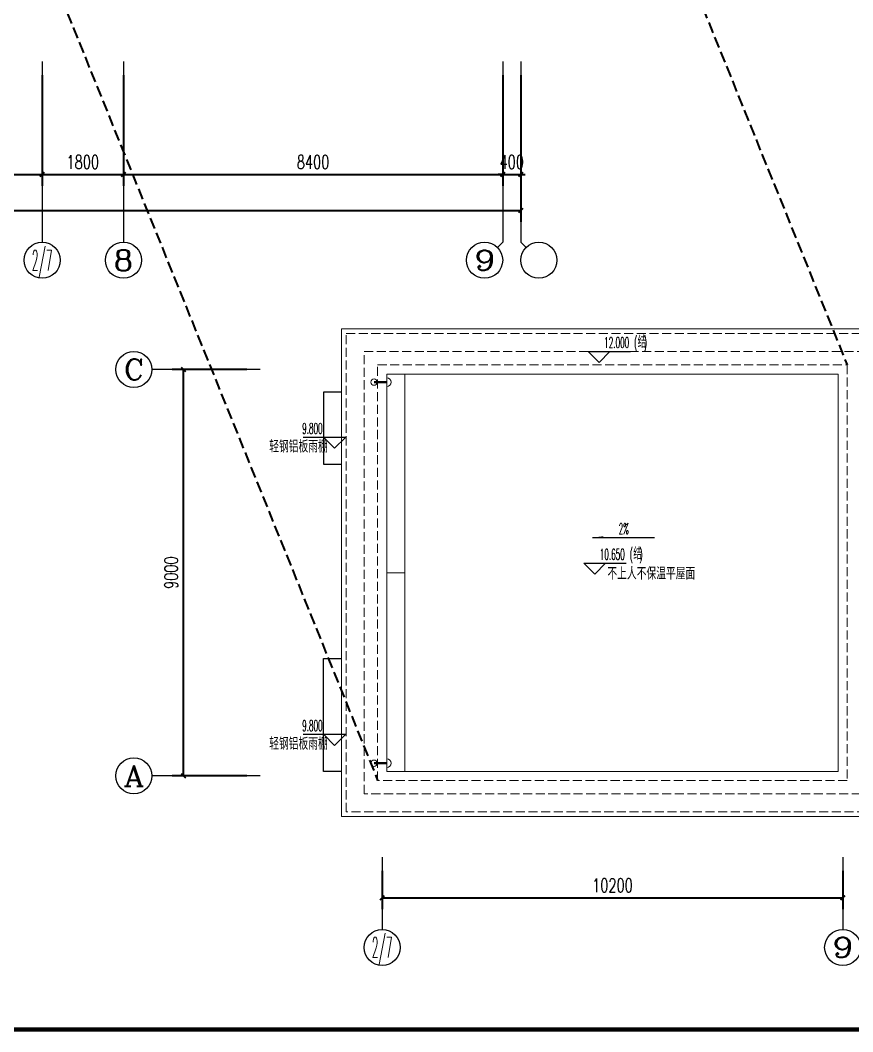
# Model space of a CAD drawing. Extents: x -24105 to 1725648, y 165513 to 982828.
# Drawn here: x 181792 to 200230, y 285263 to 307666 of the extents above; entities that cross this region are included whole.
import ezdxf
from ezdxf.enums import TextEntityAlignment as Align

# ---------------------------------------------------------------- set-up
doc = ezdxf.new("R2010")
doc.units = 0
doc.header["$LTSCALE"] = 1000
doc.header["$MEASUREMENT"] = 0
doc.linetypes.add('DASH', pattern=[0.35, 0.25, -0.1])
doc.layers.get('Defpoints').update_dxf_attribs({"color": 8})
for name, color, linetype, lineweight in [('0水-雨水-雨水斗', 8, 'Continuous', 18), ('WALL', 8, 'Continuous', 40), ('平面-排水沟', 8, 'Continuous', 15), ('平面-看线', 8, 'Continuous', 15)]:
    doc.layers.add(name, color=color, linetype=linetype, lineweight=lineweight)
for name, color, linetype in [('AXIS', 8, 'Continuous'), ('AXIS_TEXT', 8, 'Continuous'), ('C-AXIS(轴号)', 8, 'Continuous'), ('C-AXIS-T(字)', 8, 'Continuous'), ('DIM_ELEV', 8, 'Continuous'), ('DIM_SYMB', 8, 'Continuous'), ('PUB_TEXT', 8, 'Continuous'), ('图框', 140, 'Continuous'), ('立面', 8, 'Continuous')]:
    doc.layers.add(name, color=color, linetype=linetype)
doc.styles.add('_TCH_AXIS', font='COMPLEX', dxfattribs={"bigfont": 'GBCBIG'})
doc.styles.add('_TCH_DIM', font='SIMPLEX.shx', dxfattribs={"width": 0.7, "bigfont": 'GBCBIG.shx'})
doc.styles.add('_TCH_DIM_T3', font='SIMPLEX', dxfattribs={"width": 0.705882, "bigfont": 'GBCBIG'})
doc.styles.add('COMPLEX', font='COMPLEX')
doc.styles.get("Standard").update_dxf_attribs({"font": 'gbenor.shx', "bigfont": 'gbcbig.shx'})
doc.dimstyles.new('_TCH_ARCH&&100', dxfattribs={"dimtxt": 297.5, "dimasz": 100, "dimexe": 250, "dimexo": 300, "dimgap": 126.25, "dimtad": 1, "dimdec": 0, "dimzin": 0, "dimdsep": 46, "dimtxsty": '_TCH_DIM_T3', "dimblk": 'ARCHTICK', "dimcen": 0.09, "dimclrt": 7, "dimazin": 2, "dimtfac": 1, "dimtdec": 0, "dimtix": 1, "dimtmove": 2, "dimatfit": 3, "dimfxl": 1, "dimtolj": 1, "dimtzin": 0, "dimarcsym": 0})

# ---------------------------------------------------------------- blocks, each defined once
blk = doc.blocks.new('侧墙雨水斗')
at = {"layer": '0水-雨水-雨水斗', "color": 2}
blk.add_line((-33569, 105554), (-33569, 105280), dxfattribs=at)
at = {"layer": '0水-雨水-雨水斗', "color": 2, "const_width": 50}
blk.add_lwpolyline([(-33850, 105417), (-33569, 105417)], dxfattribs=at)
at = {"layer": '0水-雨水-雨水斗', "color": 2}
blk.add_circle((-33850, 105417), 70, dxfattribs=at)
blk.add_arc((-33569, 105417), 96, 270, 90, dxfattribs=at)
blk = doc.blocks.new('_ArchTick')
at = {"color": 0, "linetype": 'ByBlock', "const_width": 0.4}
blk.add_lwpolyline([(-0.5, -0.5), (0.5, 0.5)], dxfattribs=at)
blk = doc.blocks.new('*D124')
at = {"layer": 'AXIS', "color": 0, "lineweight": -2, "transparency": 16777216}
for p, q in [((1536239, 1039628), (1536239, 1038778)), ((1546439, 1039628), (1546439, 1038778)), ((1536239, 1039028), (1546439, 1039028))]:
    blk.add_line(p, q, dxfattribs=at)
at = {"layer": 'Defpoints', "color": 0, "transparency": 16777216}
for p in [(1536239, 1039928), (1546439, 1039928), (1546439, 1039028)]:
    blk.add_point(p, dxfattribs=at)
at = {"layer": 'AXIS', "color": 0, "lineweight": -2, "transparency": 16777216, "xscale": 100, "yscale": 100, "zscale": 100, "rotation": 180}
blk.add_blockref('_ArchTick', (1536239, 1039028), dxfattribs=at)
at = {"layer": 'AXIS', "color": 0, "lineweight": -2, "transparency": 16777216, "xscale": 100, "yscale": 100, "zscale": 100}
blk.add_blockref('_ArchTick', (1546439, 1039028), dxfattribs=at)
at = {"layer": 'AXIS', "color": 7, "transparency": 16777216, "insert": (1541339, 1039303), "char_height": 297.5, "attachment_point": 5, "style": '_TCH_DIM_T3'}
blk.add_mtext('\\A1;10200', dxfattribs=at)
blk = doc.blocks.new('*D123')
at = {"layer": 'AXIS', "color": 0, "lineweight": -2, "transparency": 16777216}
for p, q in [((1533239, 1050728), (1531589, 1050728)), ((1531839, 1041728), (1531839, 1050728)), ((1533239, 1041728), (1531589, 1041728))]:
    blk.add_line(p, q, dxfattribs=at)
at = {"layer": 'Defpoints', "color": 0, "transparency": 16777216}
for p in [(1531839, 1050728), (1533539, 1050728), (1533539, 1041728)]:
    blk.add_point(p, dxfattribs=at)
at = {"layer": 'AXIS', "color": 0, "lineweight": -2, "transparency": 16777216, "xscale": 100, "yscale": 100, "zscale": 100}
for p, rotation in [((1531839, 1050728), 90), ((1531839, 1041728), 270)]:
    blk.add_blockref('_ArchTick', p, dxfattribs=dict(at, rotation=rotation))
at = {"layer": 'AXIS', "color": 7, "transparency": 16777216, "insert": (1531564, 1046228), "char_height": 297.5, "attachment_point": 5, "rotation": 90, "style": '_TCH_DIM_T3'}
blk.add_mtext('\\A1;9000', dxfattribs=at)
blk = doc.blocks.new('*D122')
at = {"layer": 'AXIS', "color": 0, "lineweight": -2, "transparency": 16777216}
for p, q in [((1484308, 1057248), (1484308, 1053998)), ((1539308, 1057248), (1539308, 1053998)), ((1484308, 1054248), (1539308, 1054248))]:
    blk.add_line(p, q, dxfattribs=at)
at = {"layer": 'Defpoints', "color": 0, "transparency": 16777216}
for p in [(1484308, 1057548), (1539308, 1057548), (1539308, 1054248)]:
    blk.add_point(p, dxfattribs=at)
at = {"layer": 'AXIS', "color": 0, "lineweight": -2, "transparency": 16777216, "xscale": 100, "yscale": 100, "zscale": 100, "rotation": 180}
blk.add_blockref('_ArchTick', (1484308, 1054248), dxfattribs=at)
at = {"layer": 'AXIS', "color": 0, "lineweight": -2, "transparency": 16777216, "xscale": 100, "yscale": 100, "zscale": 100}
blk.add_blockref('_ArchTick', (1539308, 1054248), dxfattribs=at)
at = {"layer": 'AXIS', "color": 7, "transparency": 16777216, "insert": (1511808, 1054523), "char_height": 297.5, "attachment_point": 5, "style": '_TCH_DIM_T3'}
blk.add_mtext('\\A1;55000', dxfattribs=at)
blk = doc.blocks.new('*D121')
at = {"layer": 'AXIS', "color": 0, "lineweight": -2, "transparency": 16777216}
for p, q in [((1538908, 1057248), (1538908, 1054798)), ((1539308, 1057248), (1539308, 1054798)), ((1538908, 1055048), (1538808, 1055048)), ((1538908, 1055048), (1539308, 1055048)), ((1539308, 1055048), (1539408, 1055048))]:
    blk.add_line(p, q, dxfattribs=at)
at = {"layer": 'Defpoints', "color": 0, "transparency": 16777216}
for p in [(1538908, 1057548), (1539308, 1057548), (1539308, 1055048)]:
    blk.add_point(p, dxfattribs=at)
at = {"layer": 'AXIS', "color": 0, "lineweight": -2, "transparency": 16777216, "xscale": 100, "yscale": 100, "zscale": 100}
blk.add_blockref('_ArchTick', (1538908, 1055048), dxfattribs=at)
at = {"layer": 'AXIS', "color": 0, "lineweight": -2, "transparency": 16777216, "xscale": 100, "yscale": 100, "zscale": 100, "rotation": 180}
blk.add_blockref('_ArchTick', (1539308, 1055048), dxfattribs=at)
at = {"layer": 'AXIS', "color": 7, "transparency": 16777216, "insert": (1539108, 1055323), "char_height": 297.5, "attachment_point": 5, "style": '_TCH_DIM_T3'}
blk.add_mtext('\\A1;400', dxfattribs=at)
blk = doc.blocks.new('*D120')
at = {"layer": 'AXIS', "color": 0, "lineweight": -2, "transparency": 16777216}
for p, q in [((1530508, 1057248), (1530508, 1054798)), ((1538908, 1057248), (1538908, 1054798)), ((1530508, 1055048), (1538908, 1055048))]:
    blk.add_line(p, q, dxfattribs=at)
at = {"layer": 'Defpoints', "color": 0, "transparency": 16777216}
for p in [(1530508, 1057548), (1538908, 1057548), (1538908, 1055048)]:
    blk.add_point(p, dxfattribs=at)
at = {"layer": 'AXIS', "color": 0, "lineweight": -2, "transparency": 16777216, "xscale": 100, "yscale": 100, "zscale": 100, "rotation": 180}
blk.add_blockref('_ArchTick', (1530508, 1055048), dxfattribs=at)
at = {"layer": 'AXIS', "color": 0, "lineweight": -2, "transparency": 16777216, "xscale": 100, "yscale": 100, "zscale": 100}
blk.add_blockref('_ArchTick', (1538908, 1055048), dxfattribs=at)
at = {"layer": 'AXIS', "color": 7, "transparency": 16777216, "insert": (1534708, 1055323), "char_height": 297.5, "attachment_point": 5, "style": '_TCH_DIM_T3'}
blk.add_mtext('\\A1;8400', dxfattribs=at)
blk = doc.blocks.new('*D119')
at = {"layer": 'AXIS', "color": 0, "lineweight": -2, "transparency": 16777216}
for p, q in [((1528708, 1057248), (1528708, 1054798)), ((1530508, 1057248), (1530508, 1054798)), ((1528708, 1055048), (1530508, 1055048))]:
    blk.add_line(p, q, dxfattribs=at)
at = {"layer": 'Defpoints', "color": 0, "transparency": 16777216}
for p in [(1528708, 1057548), (1530508, 1057548), (1530508, 1055048)]:
    blk.add_point(p, dxfattribs=at)
at = {"layer": 'AXIS', "color": 0, "lineweight": -2, "transparency": 16777216, "xscale": 100, "yscale": 100, "zscale": 100, "rotation": 180}
blk.add_blockref('_ArchTick', (1528708, 1055048), dxfattribs=at)
at = {"layer": 'AXIS', "color": 0, "lineweight": -2, "transparency": 16777216, "xscale": 100, "yscale": 100, "zscale": 100}
blk.add_blockref('_ArchTick', (1530508, 1055048), dxfattribs=at)
at = {"layer": 'AXIS', "color": 7, "transparency": 16777216, "insert": (1529608, 1055323), "char_height": 297.5, "attachment_point": 5, "style": '_TCH_DIM_T3'}
blk.add_mtext('\\A1;1800', dxfattribs=at)
blk = doc.blocks.new('*D118')
at = {"layer": 'AXIS', "color": 0, "lineweight": -2, "transparency": 16777216}
for p, q in [((1523108, 1057248), (1523108, 1054798)), ((1528708, 1057248), (1528708, 1054798)), ((1523108, 1055048), (1528708, 1055048))]:
    blk.add_line(p, q, dxfattribs=at)
at = {"layer": 'Defpoints', "color": 0, "transparency": 16777216}
for p in [(1523108, 1057548), (1528708, 1057548), (1528708, 1055048)]:
    blk.add_point(p, dxfattribs=at)
at = {"layer": 'AXIS', "color": 0, "lineweight": -2, "transparency": 16777216, "xscale": 100, "yscale": 100, "zscale": 100, "rotation": 180}
blk.add_blockref('_ArchTick', (1523108, 1055048), dxfattribs=at)
at = {"layer": 'AXIS', "color": 0, "lineweight": -2, "transparency": 16777216, "xscale": 100, "yscale": 100, "zscale": 100}
blk.add_blockref('_ArchTick', (1528708, 1055048), dxfattribs=at)
at = {"layer": 'AXIS', "color": 7, "transparency": 16777216, "insert": (1525908, 1055323), "char_height": 297.5, "attachment_point": 5, "style": '_TCH_DIM_T3'}
blk.add_mtext('\\A1;5600', dxfattribs=at)
blk = doc.blocks.new('_AXISO')
blk.add_circle((0, 0), 0.5)
at = {"layer": 'AXIS_TEXT', "style": 'COMPLEX', "width": 1.041667}
blk.add_attdef('A', text='', height=0.56, dxfattribs=at).set_placement((-0.25, -0.28), (0.25, -0.28), align=Align.FIT)
blk = doc.blocks.new('ASDFASGAHH')
at = {"layer": 'DIM_SYMB'}
blk.add_hatch(color=8, dxfattribs=at).paths.add_polyline_path([(1540894.6, 1047003.5), (1541134.6, 1047003.5), (1541134.6, 1047035.5)])
at = {"color": 8, "linetype": 'DASH'}
for points in [[(1539007.9, 1069447.8), (1546538.6, 1050828.3)], [(1528607.9, 1060247.8), (1536138.6, 1041628.3)]]:
    blk.add_lwpolyline(points, dxfattribs=at)
at = {"layer": 'C-AXIS(轴号)', "color": 8}
for p, q in [((1528707.9, 1057547.8), (1528707.9, 1053547.8)), ((1530507.9, 1057547.8), (1530507.9, 1053547.8)), ((1538907.9, 1057547.8), (1538907.9, 1053547.8)), ((1539307.9, 1057547.8), (1539307.9, 1053547.8)), ((1538790.8, 1053430.6), (1538907.9, 1053547.8)), ((1539425.1, 1053430.6), (1539307.9, 1053547.8)), ((1533538.6, 1050728.3), (1531138.6, 1050728.3)), ((1533538.6, 1041728.3), (1531138.6, 1041728.3)), ((1536238.6, 1039928.3), (1536238.6, 1038328.3)), ((1546438.6, 1039928.3), (1546438.6, 1038328.3))]:
    blk.add_line(p, q, dxfattribs=at)
at = {"layer": 'DIM_ELEV', "color": 8}
for p, q in [((1541043.9, 1050885.9), (1540803.9, 1051125.9)), ((1540803.9, 1051125.9), (1541739.2, 1051125.9)), ((1541043.9, 1050885.9), (1541283.9, 1051125.9)), ((1535424.7, 1049224), (1534489.4, 1049224)), ((1535184.7, 1048984), (1534944.7, 1049224)), ((1535184.7, 1048984), (1535424.7, 1049224)), ((1540946.9, 1046195.7), (1540706.9, 1046435.7)), ((1540706.9, 1046435.7), (1541642.2, 1046435.7)), ((1540946.9, 1046195.7), (1541186.9, 1046435.7)), ((1535424.7, 1042641.5), (1534489.4, 1042641.5)), ((1535184.7, 1042401.5), (1534944.7, 1042641.5)), ((1535184.7, 1042401.5), (1535424.7, 1042641.5))]:
    blk.add_line(p, q, dxfattribs=at)
at = {"layer": 'DIM_SYMB', "color": 8}
blk.add_lwpolyline([(1542271.4, 1047003.5), (1540894.6, 1047003.5)], dxfattribs=at)
at = {"layer": '平面-排水沟', "color": 8}
for points in [[(1536738.6, 1050628.3), (1536738.6, 1041828.3)], [(1536738.6, 1046228.3), (1536338.6, 1046228.3)]]:
    blk.add_lwpolyline(points, dxfattribs=at)
at = {"layer": '平面-看线'}
blk.add_lwpolyline([(1535338.6, 1051628.3), (1547338.6, 1051628.3), (1547338.6, 1040828.3), (1535338.6, 1040828.3)], close=True, dxfattribs=at)
at = {"layer": '平面-看线', "linetype": 'DASH', "ltscale": 0.8}
blk.add_lwpolyline([(1535438.6, 1051528.3), (1547238.6, 1051528.3), (1547238.6, 1040928.3), (1535438.6, 1040928.3)], close=True, dxfattribs=at)
at = {"layer": '平面-看线', "color": 8, "linetype": 'DASH', "ltscale": 0.8}
for points in [[(1535838.6, 1051128.3), (1546838.6, 1051128.3), (1546838.6, 1041328.3), (1535838.6, 1041328.3)], [(1536138.6, 1050828.3), (1546538.6, 1050828.3), (1546538.6, 1041628.3), (1536138.6, 1041628.3)]]:
    blk.add_lwpolyline(points, close=True, dxfattribs=at)
at = {"layer": '平面-看线', "color": 8}
blk.add_lwpolyline([(1536338.6, 1050628.3), (1546338.6, 1050628.3), (1546338.6, 1041828.3), (1536338.6, 1041828.3)], close=True, dxfattribs=at)
at = {"layer": '立面', "color": 8}
for points in [[(1535338.6, 1050228.3), (1534938.6, 1050228.3), (1534938.6, 1048627.9), (1535338.6, 1048627.9)], [(1535338.6, 1041828.3), (1534938.6, 1041828.3), (1534938.6, 1044328.3), (1535338.6, 1044328.3)]]:
    blk.add_lwpolyline(points, dxfattribs=at)
at = {"layer": '0水-雨水-雨水斗', "color": 8, "extrusion": (0, 0, -1), "zscale": -1, "rotation": 179.9999409828967}
blk.add_blockref('侧墙雨水斗', (-1569907.9, 1155865.6), dxfattribs=at)
at = {"layer": '0水-雨水-雨水斗', "color": 8, "extrusion": (0, 0, -1), "xscale": -1, "zscale": -1, "rotation": 5.901710328437559e-05}
blk.add_blockref('侧墙雨水斗', (-1569907.9, 936591.1), dxfattribs=at)
at = {"layer": 'C-AXIS(轴号)', "color": 8}
ref = blk.add_blockref('_AXISO', (1528707.9, 1053147.8), dxfattribs=dict(at, xscale=800, yscale=800, zscale=800))
ref.add_attrib('A', '2/7', dxfattribs={"layer": 'C-AXIS-T(字)', "height": 452.55, "style": '_TCH_AXIS', "width": 0.375}).set_placement((1528481.7, 1052921.5), (1528934.2, 1052921.5), align=Align.FIT)
ref = blk.add_blockref('_AXISO', (1530507.9, 1053147.8), dxfattribs=dict(at, xscale=800, yscale=800, zscale=800))
ref.add_attrib('A', '8', dxfattribs={"layer": 'C-AXIS-T(字)', "height": 452.5, "style": '_TCH_AXIS', "width": 1.5}).set_placement((1530281.7, 1052921.5), (1530734.2, 1052921.5), align=Align.FIT)
ref = blk.add_blockref('_AXISO', (1538507.9, 1053147.8), dxfattribs=dict(at, xscale=800, yscale=800, zscale=800))
ref.add_attrib('A', '9', dxfattribs={"layer": 'C-AXIS-T(字)', "height": 452.5, "style": '_TCH_AXIS', "width": 1.5}).set_placement((1538281.7, 1052921.5), (1538734.2, 1052921.5), align=Align.FIT)
at = {"layer": 'C-AXIS(轴号)', "color": 8, "xscale": 800, "yscale": 800, "zscale": 800}
blk.add_blockref('_AXISO', (1539707.9, 1053147.8), dxfattribs=at)
at = {"layer": 'C-AXIS(轴号)', "color": 8}
ref = blk.add_blockref('_AXISO', (1530738.6, 1050728.3), dxfattribs=dict(at, xscale=800, yscale=800, zscale=800))
ref.add_attrib('A', 'C', dxfattribs={"layer": 'C-AXIS-T(字)', "height": 452.5, "style": '_TCH_AXIS', "width": 1.4}).set_placement((1530512.4, 1050502), (1530964.9, 1050502), align=Align.FIT)
ref = blk.add_blockref('_AXISO', (1530738.6, 1041728.3), dxfattribs=dict(at, xscale=800, yscale=800, zscale=800))
ref.add_attrib('A', 'A', dxfattribs={"layer": 'C-AXIS-T(字)', "height": 452.5, "style": '_TCH_AXIS', "width": 1.166667}).set_placement((1530512.4, 1041502), (1530964.9, 1041502), align=Align.FIT)
ref = blk.add_blockref('_AXISO', (1536238.6, 1037928.3), dxfattribs=dict(at, xscale=800, yscale=800, zscale=800))
ref.add_attrib('A', '2/7', dxfattribs={"layer": 'C-AXIS-T(字)', "height": 452.55, "style": '_TCH_AXIS', "width": 0.375}).set_placement((1536012.4, 1037702), (1536464.9, 1037702), align=Align.FIT)
ref = blk.add_blockref('_AXISO', (1546438.6, 1037928.3), dxfattribs=dict(at, xscale=800, yscale=800, zscale=800))
ref.add_attrib('A', '9', dxfattribs={"layer": 'C-AXIS-T(字)', "height": 452.5, "style": '_TCH_AXIS', "width": 1.5}).set_placement((1546212.4, 1037702), (1546664.9, 1037702), align=Align.FIT)
at = {"layer": 'PUB_TEXT', "color": 8, "style": '_TCH_DIM'}
for s, height, width, p in [('12.000', 238, 0.494118, (1541155.2, 1051205.9)), ('(', 238, 0.494118, (1541819.2, 1051205.9)), ('结', 270.1, 0.7, (1541897.6, 1051205.9)), (')', 238, 0.494118, (1542035.2, 1051205.9)), ('9.800', 238, 0.494118, (1534465.4, 1049304.1)), ('2%', 238, 0.494118, (1541476.6, 1047083.6)), ('10.650', 238, 0.494118, (1541058.2, 1046515.8)), ('(', 238, 0.494118, (1541722.2, 1046515.8)), ('结', 270.1, 0.7, (1541800.6, 1046515.8)), (')', 238, 0.494118, (1541938.2, 1046515.8)), ('9.800', 238, 0.494118, (1534465.4, 1042721.6))]:
    blk.add_text(s, height=height, dxfattribs=dict(at, width=width)).set_placement(p)
at = {"layer": 'PUB_TEXT', "color": 8}
for s, p in [('轻钢铝板雨棚', (1533738, 1048888.7)), ('不上人不保温平屋面', (1541227.3, 1046075.8)), ('轻钢铝板雨棚', (1533738, 1042306.2))]:
    blk.add_text(s, height=270.07, dxfattribs=at).set_placement(p)
at = {"layer": 'AXIS', "color": 8}
for p1, p2, distance, picture, middle in [((1484307.9, 1057547.8), (1539307.9, 1057547.8), -3300, '*D122', (1511807.9, 1054522.8)), ((1523107.9, 1057547.8), (1528707.9, 1057547.8), -2500, '*D118', (1525907.9, 1055322.8)), ((1528707.9, 1057547.8), (1530507.9, 1057547.8), -2500, '*D119', (1529607.9, 1055322.8)), ((1530507.9, 1057547.8), (1538907.9, 1057547.8), -2500, '*D120', (1534707.9, 1055322.8)), ((1538907.9, 1057547.8), (1539307.9, 1057547.8), -2500, '*D121', (1539107.9, 1055322.8)), ((1533538.6, 1041728.3), (1533538.6, 1050728.3), 1700, '*D123', (1531563.6, 1046228.3)), ((1536238.6, 1039928.3), (1546438.6, 1039928.3), -900, '*D124', (1541338.6, 1039303.3))]:
    dim = blk.add_aligned_dim(p1=p1, p2=p2, distance=distance, dimstyle='_TCH_ARCH&&100', dxfattribs=at)
    dim.commit()
    dim.dimension.update_dxf_attribs({"geometry": picture, "text_midpoint": middle})

msp = doc.modelspace()

# ---------------------------------------------------------------- linework, layer by layer
at = {"layer": '图框', "const_width": 100}
msp.add_lwpolyline([(128033, 285313), (208633, 285313), (208633, 342713), (128033, 342713)], close=True, dxfattribs=at)

# ---------------------------------------------------------------- block references
at = {"layer": 'WALL'}
msp.add_blockref('ASDFASGAHH', (-1346431, -750798), dxfattribs=at)

doc.saveas('drawing.dxf')
